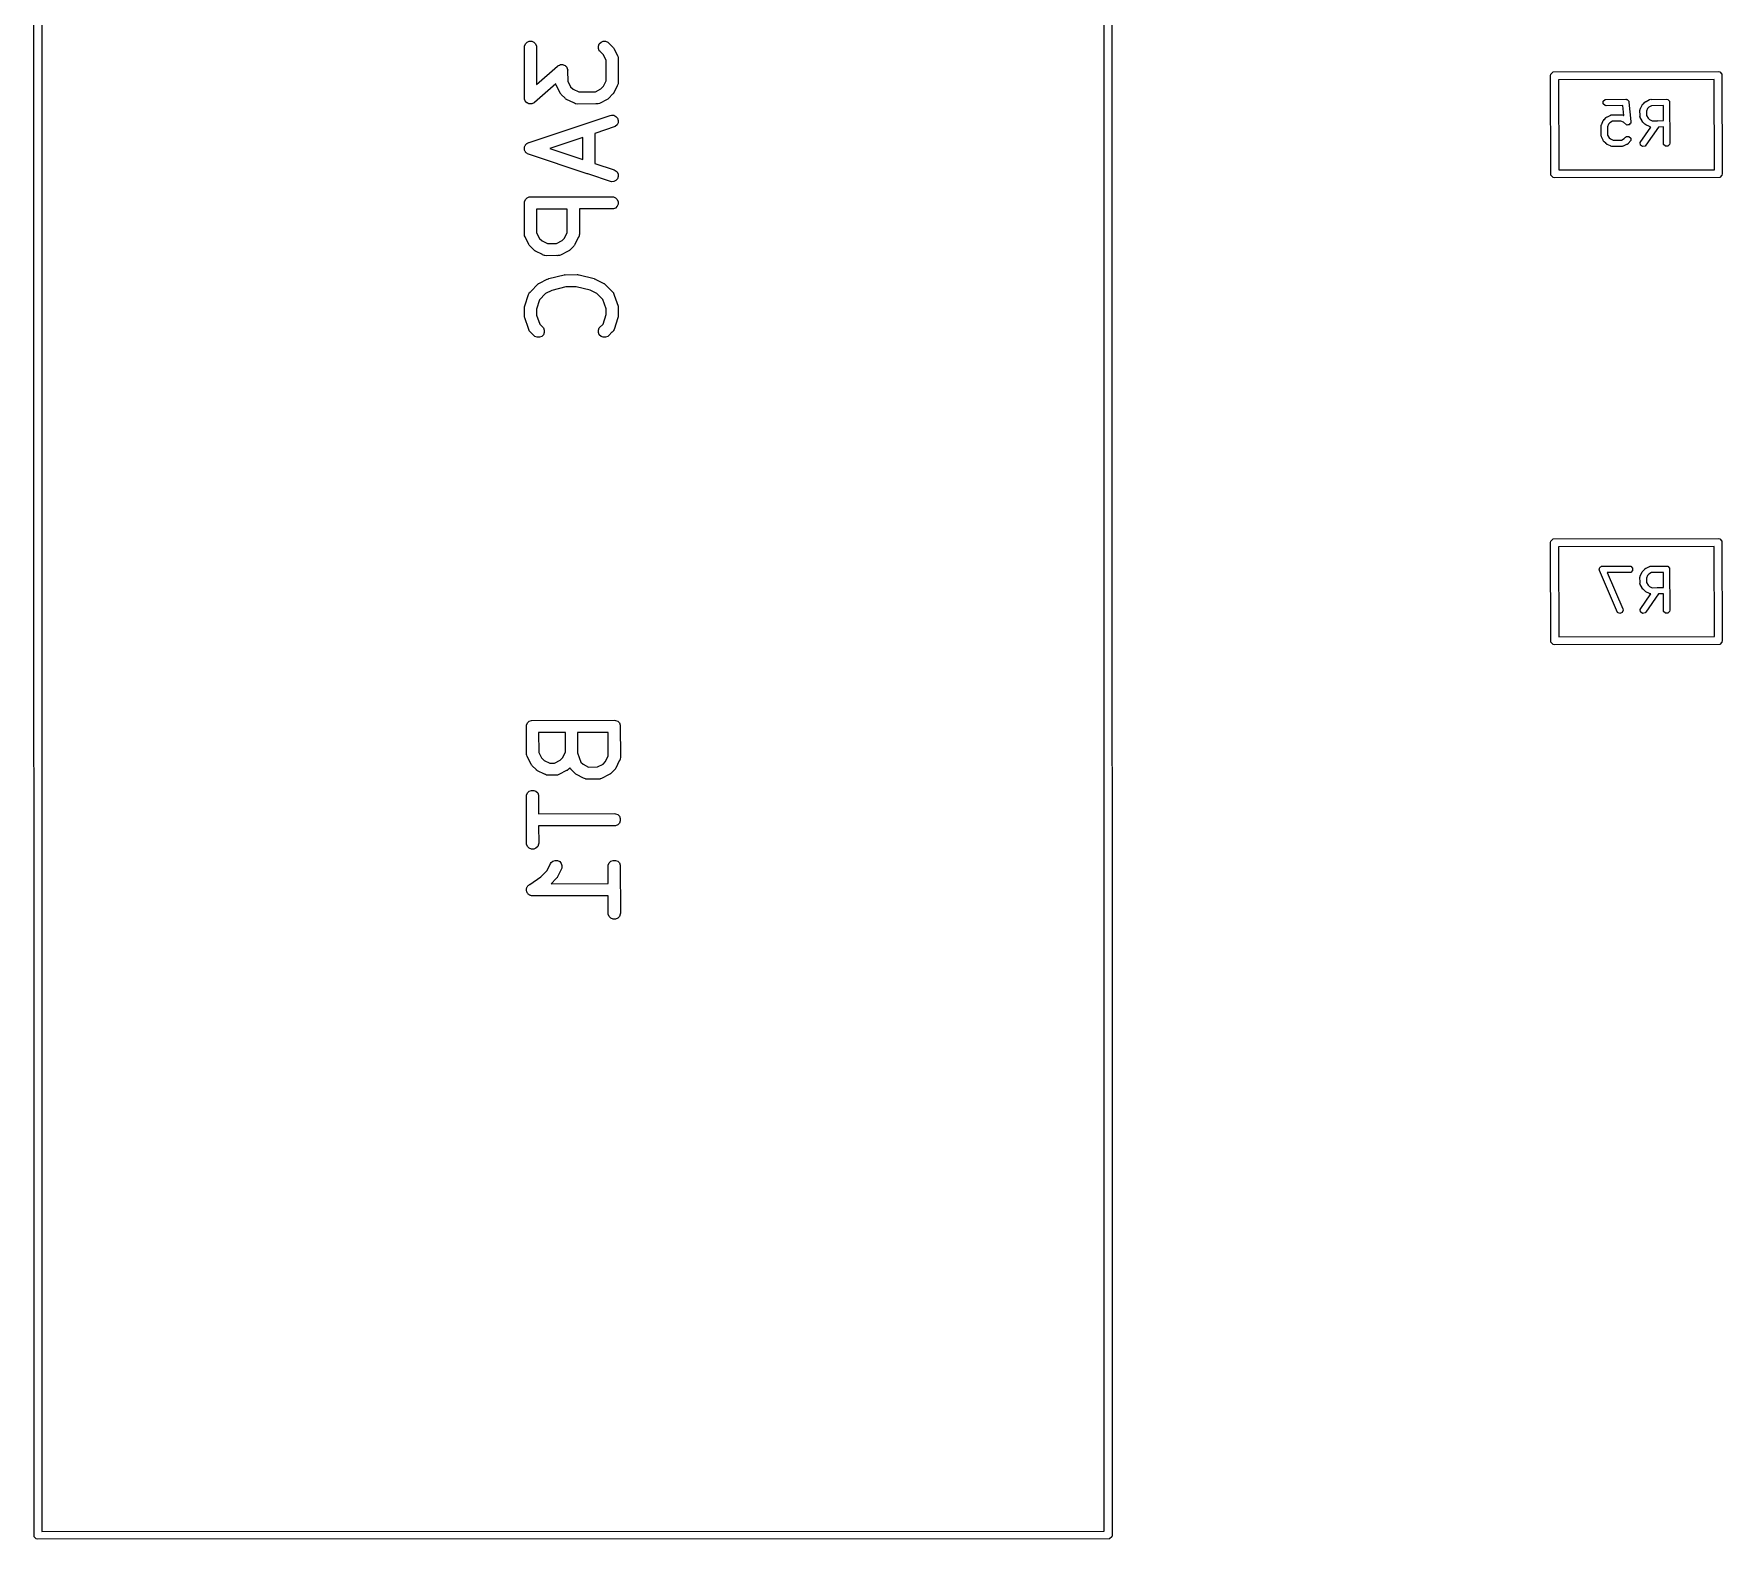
# Model space of a CAD drawing. Extents: x 0.37 to 2.33, y 0.09 to 1.51.
# Drawn here: x 1.465 to 2.279, y 0.093 to 0.819 of the extents above; entities that cross this region are included whole.
import ezdxf

# ---------------------------------------------------------------- set-up
doc = ezdxf.new("R2010")
doc.units = 0
doc.header["$MEASUREMENT"] = 0
doc.layers.add('BLACK', color=7, linetype='CONTINUOUS')

msp = doc.modelspace()

# ---------------------------------------------------------------- linework, layer by layer
at = {"layer": 'BLACK', "linetype": 'CONTINUOUS'}
for p, q in [((1.98469, 1.50548), (1.98484, 0.09528)), ((1.46531, 0.09452), (1.46516, 1.50472)), ((1.46894, 1.50276), (1.46909, 0.0971)), ((1.98106, 0.09724), (1.98091, 1.5029)), ((1.70164, 0.81289), (1.70208, 0.81395)), ((1.70208, 0.81395), (1.7029, 0.81477)), ((1.7029, 0.81477), (1.70396, 0.81521)), ((1.70396, 0.81521), (1.70511, 0.81521)), ((1.70511, 0.81521), (1.70618, 0.81477)), ((1.70618, 0.81477), (1.70699, 0.81395)), ((1.70699, 0.81395), (1.70743, 0.81289)), ((1.73726, 0.81289), (1.7377, 0.81395)), ((1.7377, 0.81395), (1.73852, 0.81477)), ((1.73852, 0.81477), (1.73958, 0.81521)), ((1.73958, 0.81521), (1.74073, 0.81521)), ((1.74073, 0.81521), (1.7418, 0.81477)), ((1.7418, 0.81477), (1.74412, 0.81252)), ((1.70158, 0.81231), (1.70164, 0.81289)), ((1.70164, 0.78801), (1.70158, 0.81231)), ((1.70743, 0.81289), (1.70747, 0.79438)), ((1.73726, 0.81174), (1.73726, 0.81289)), ((1.7377, 0.81067), (1.73726, 0.81174)), ((1.73807, 0.81022), (1.7377, 0.81067)), ((1.73956, 0.80878), (1.73807, 0.81022)), ((1.74096, 0.80607), (1.73956, 0.80878)), ((1.741, 0.79622), (1.74096, 0.80607)), ((1.74412, 0.81252), (1.74431, 0.8123)), ((1.74431, 0.8123), (1.74436, 0.81225)), ((1.74436, 0.81225), (1.74439, 0.81219)), ((1.74439, 0.81219), (1.74449, 0.81208)), ((1.74449, 0.81208), (1.74463, 0.81173)), ((1.74463, 0.81173), (1.74655, 0.80801)), ((1.74655, 0.80801), (1.74675, 0.80747)), ((1.74675, 0.80747), (1.74676, 0.80736)), ((1.74676, 0.80736), (1.7468, 0.80726)), ((1.7468, 0.80726), (1.7468, 0.80676)), ((1.7468, 0.80676), (1.74684, 0.80632)), ((1.74684, 0.80632), (1.74681, 0.80623)), ((1.74681, 0.80623), (1.74686, 0.79544)), ((1.70747, 0.79438), (1.71759, 0.80328)), ((1.71759, 0.80328), (1.71784, 0.80346)), ((1.71784, 0.80346), (1.71789, 0.80352)), ((1.71789, 0.80352), (1.71795, 0.80354)), ((1.71795, 0.80354), (1.71806, 0.80362)), ((1.71806, 0.80362), (1.71852, 0.80378)), ((1.71852, 0.80378), (1.71896, 0.80396)), ((1.71896, 0.80396), (1.71906, 0.80396)), ((1.71906, 0.80396), (1.71915, 0.80399)), ((1.71915, 0.80399), (1.71963, 0.80396)), ((1.71963, 0.80396), (1.72011, 0.80396)), ((1.72011, 0.80396), (1.7202, 0.80392)), ((1.7202, 0.80392), (1.7203, 0.80391)), ((1.7203, 0.80391), (1.72073, 0.8037)), ((1.72073, 0.8037), (1.72117, 0.80352)), ((1.72117, 0.80352), (1.72125, 0.80345)), ((1.72125, 0.80345), (1.72133, 0.8034)), ((1.72133, 0.8034), (1.72165, 0.80304)), ((1.72165, 0.80304), (1.72199, 0.8027)), ((1.72199, 0.8027), (1.72203, 0.80261)), ((1.72203, 0.80261), (1.72209, 0.80254)), ((1.72209, 0.80254), (1.72225, 0.80208)), ((1.72225, 0.80208), (1.72243, 0.80164)), ((1.72243, 0.80164), (1.72243, 0.80154)), ((1.72243, 0.80154), (1.72246, 0.80144)), ((1.72246, 0.80144), (1.72244, 0.80105)), ((1.72244, 0.80105), (1.72248, 0.79606)), ((2.19616, 0.79862), (2.19631, 0.79938)), ((2.19631, 0.75062), (2.19616, 0.79862)), ((2.19631, 0.79938), (2.19738, 0.80044)), ((2.19738, 0.80044), (2.27687, 0.80059)), ((2.27687, 0.80059), (2.27762, 0.80044)), ((2.27762, 0.80044), (2.27869, 0.79938)), ((2.27869, 0.79938), (2.27884, 0.75138)), ((1.71668, 0.79469), (1.70648, 0.78572)), ((1.71669, 0.79466), (1.71668, 0.79469)), ((1.71689, 0.79412), (1.71669, 0.79466)), ((1.71881, 0.7904), (1.71689, 0.79412)), ((1.71895, 0.79005), (1.71881, 0.7904)), ((1.71905, 0.78993), (1.71895, 0.79005)), ((1.71908, 0.78988), (1.71905, 0.78993)), ((1.71914, 0.78983), (1.71908, 0.78988)), ((1.71932, 0.7896), (1.71914, 0.78983)), ((1.72125, 0.78774), (1.71932, 0.7896)), ((1.72248, 0.79606), (1.72388, 0.79334)), ((1.72388, 0.79334), (1.72511, 0.79215)), ((1.72511, 0.79215), (1.72781, 0.79084)), ((1.72781, 0.79084), (1.73579, 0.79089)), ((1.73579, 0.79089), (1.7385, 0.79228)), ((1.7385, 0.79228), (1.73969, 0.79352)), ((1.73969, 0.79352), (1.741, 0.79622)), ((1.74411, 0.78966), (1.74224, 0.78773)), ((1.74436, 0.78988), (1.74411, 0.78966)), ((1.74444, 0.79), (1.74436, 0.78988)), ((1.74449, 0.79005), (1.74444, 0.79)), ((1.74452, 0.79012), (1.74449, 0.79005)), ((1.74467, 0.79037), (1.74452, 0.79012)), ((1.74631, 0.79375), (1.74467, 0.79037)), ((1.74636, 0.7938), (1.74631, 0.79375)), ((1.74651, 0.79415), (1.74636, 0.7938)), ((1.74675, 0.79466), (1.74651, 0.79415)), ((1.74676, 0.79476), (1.74675, 0.79466)), ((1.7468, 0.79486), (1.74676, 0.79476)), ((1.74686, 0.79544), (1.7468, 0.79486)), ((2.27491, 0.7968), (2.19996, 0.79666)), ((2.19996, 0.79666), (2.20009, 0.7532)), ((2.27504, 0.75334), (2.27491, 0.7968)), ((1.70161, 0.78756), (1.70164, 0.78801)), ((1.70164, 0.78746), (1.70161, 0.78756)), ((1.70164, 0.78736), (1.70164, 0.78746)), ((1.70182, 0.78692), (1.70164, 0.78736)), ((1.70198, 0.78647), (1.70182, 0.78692)), ((1.70204, 0.78639), (1.70198, 0.78647)), ((1.70208, 0.7863), (1.70204, 0.78639)), ((1.70242, 0.78596), (1.70208, 0.7863)), ((1.70274, 0.7856), (1.70242, 0.78596)), ((1.70283, 0.78555), (1.70274, 0.7856)), ((1.7029, 0.78548), (1.70283, 0.78555)), ((1.70334, 0.7853), (1.7029, 0.78548)), ((1.70377, 0.78509), (1.70334, 0.7853)), ((1.70387, 0.78508), (1.70377, 0.78509)), ((1.70396, 0.78504), (1.70387, 0.78508)), ((1.70444, 0.78504), (1.70396, 0.78504)), ((1.70492, 0.78501), (1.70444, 0.78504)), ((1.70501, 0.78504), (1.70492, 0.78501)), ((1.70511, 0.78504), (1.70501, 0.78504)), ((1.70556, 0.78523), (1.70511, 0.78504)), ((1.70601, 0.78538), (1.70556, 0.78523)), ((1.70612, 0.78546), (1.70601, 0.78538)), ((1.70618, 0.78548), (1.70612, 0.78546)), ((1.70623, 0.78554), (1.70618, 0.78548)), ((1.70648, 0.78572), (1.70623, 0.78554)), ((1.72147, 0.78748), (1.72125, 0.78774)), ((1.7216, 0.7874), (1.72147, 0.78748)), ((1.72164, 0.78736), (1.7216, 0.7874)), ((1.72172, 0.78733), (1.72164, 0.78736)), ((1.72196, 0.78717), (1.72172, 0.78733)), ((1.72534, 0.78553), (1.72196, 0.78717)), ((1.72539, 0.78548), (1.72534, 0.78553)), ((1.72574, 0.78534), (1.72539, 0.78548)), ((1.72625, 0.78509), (1.72574, 0.78534)), ((1.72636, 0.78508), (1.72625, 0.78509)), ((1.72646, 0.78504), (1.72636, 0.78508)), ((1.72703, 0.78499), (1.72646, 0.78504)), ((1.73595, 0.78504), (1.72703, 0.78499)), ((1.73604, 0.78501), (1.73595, 0.78504)), ((1.73647, 0.78504), (1.73604, 0.78501)), ((1.73698, 0.78504), (1.73647, 0.78504)), ((1.73708, 0.78508), (1.73698, 0.78504)), ((1.73719, 0.78509), (1.73708, 0.78508)), ((1.73773, 0.7853), (1.73719, 0.78509)), ((1.74145, 0.78722), (1.73773, 0.7853)), ((1.7418, 0.78736), (1.74145, 0.78722)), ((1.74191, 0.78745), (1.7418, 0.78736)), ((1.74197, 0.78748), (1.74191, 0.78745)), ((1.74202, 0.78754), (1.74197, 0.78748)), ((1.74224, 0.78773), (1.74202, 0.78754)), ((2.22152, 0.78634), (2.22237, 0.7872)), ((2.22152, 0.78514), (2.22152, 0.78634)), ((2.22237, 0.78429), (2.22152, 0.78514)), ((2.22237, 0.7872), (2.23234, 0.78732)), ((2.22297, 0.78417), (2.22237, 0.78429)), ((2.23093, 0.78426), (2.22297, 0.78417)), ((2.23147, 0.77942), (2.23093, 0.78426)), ((2.23234, 0.78732), (2.23272, 0.78724)), ((2.23272, 0.78724), (2.2328, 0.78725)), ((2.2328, 0.78725), (2.23284, 0.78722)), ((2.23284, 0.78722), (2.23295, 0.7872)), ((2.23295, 0.7872), (2.23332, 0.78682)), ((2.23332, 0.78682), (2.23373, 0.78649)), ((2.23373, 0.78649), (2.23374, 0.7864)), ((2.23374, 0.7864), (2.2338, 0.78634)), ((2.2338, 0.78634), (2.2338, 0.78589)), ((2.2338, 0.78589), (2.23485, 0.77653)), ((2.23921, 0.7821), (2.23924, 0.78218)), ((2.23922, 0.78207), (2.23921, 0.7821)), ((2.23921, 0.78199), (2.23922, 0.78207)), ((2.2393, 0.77934), (2.23921, 0.78199)), ((2.23924, 0.78218), (2.23933, 0.7826)), ((2.23933, 0.7826), (2.23951, 0.78278)), ((2.23951, 0.78278), (2.24026, 0.78447)), ((2.24026, 0.78447), (2.24026, 0.78447)), ((2.24026, 0.78447), (2.24027, 0.78447)), ((2.24027, 0.78447), (2.24031, 0.78457)), ((2.24031, 0.78457), (2.24069, 0.78506)), ((2.24069, 0.78506), (2.24082, 0.7851)), ((2.24082, 0.7851), (2.24146, 0.78583)), ((2.24146, 0.78583), (2.24147, 0.78584)), ((2.24147, 0.78584), (2.24154, 0.78592)), ((2.24147, 0.78584), (2.24147, 0.78584)), ((2.24154, 0.78592), (2.24205, 0.78626)), ((2.24205, 0.78626), (2.24223, 0.78626)), ((2.24223, 0.78626), (2.24383, 0.78715)), ((2.24285, 0.78278), (2.24227, 0.78148)), ((2.24227, 0.78148), (2.24235, 0.77941)), ((2.24344, 0.78344), (2.24285, 0.78278)), ((2.24475, 0.78417), (2.24344, 0.78344)), ((2.24383, 0.78715), (2.2439, 0.78717)), ((2.2439, 0.78717), (2.24393, 0.7872)), ((2.24393, 0.7872), (2.244, 0.7872)), ((2.244, 0.7872), (2.24442, 0.78731)), ((2.24442, 0.78731), (2.24473, 0.78721)), ((2.24473, 0.78721), (2.25203, 0.78732)), ((2.25046, 0.78426), (2.24475, 0.78417)), ((2.25051, 0.77698), (2.25046, 0.78426)), ((2.25203, 0.78732), (2.25263, 0.7872)), ((2.25263, 0.7872), (2.25348, 0.78634)), ((2.25348, 0.78634), (2.2536, 0.76606)), ((1.70396, 0.76643), (1.74297, 0.77949)), ((1.74537, 0.77413), (1.73556, 0.77084)), ((1.74297, 0.77949), (1.74354, 0.77962)), ((1.74354, 0.77962), (1.74469, 0.77954)), ((1.74469, 0.77954), (1.74572, 0.77902)), ((1.74624, 0.77488), (1.74537, 0.77413)), ((1.74572, 0.77902), (1.74647, 0.77815)), ((1.74675, 0.77591), (1.74624, 0.77488)), ((1.74647, 0.77815), (1.74684, 0.77706)), ((1.74684, 0.77706), (1.74675, 0.77591)), ((2.22046, 0.77461), (2.2205, 0.77468)), ((2.22047, 0.77457), (2.22046, 0.77461)), ((2.22046, 0.77449), (2.22047, 0.77457)), ((2.22056, 0.76999), (2.22046, 0.77449)), ((2.2205, 0.77468), (2.22058, 0.7751)), ((2.22058, 0.7751), (2.22076, 0.77528)), ((2.22076, 0.77528), (2.22152, 0.77697)), ((2.22152, 0.77697), (2.22156, 0.77707)), ((2.22152, 0.77697), (2.22152, 0.77697)), ((2.22152, 0.77697), (2.22152, 0.77697)), ((2.22156, 0.77707), (2.22194, 0.77756)), ((2.22194, 0.77756), (2.22207, 0.7776)), ((2.22207, 0.7776), (2.22272, 0.77833)), ((2.22272, 0.77833), (2.22272, 0.77834)), ((2.22272, 0.77834), (2.22273, 0.77834)), ((2.22273, 0.77834), (2.22279, 0.77842)), ((2.22279, 0.77842), (2.22331, 0.77876)), ((2.22331, 0.77876), (2.22348, 0.77876)), ((2.22348, 0.77876), (2.22508, 0.77965)), ((2.22411, 0.77528), (2.22351, 0.77395)), ((2.22351, 0.77395), (2.2236, 0.77003)), ((2.22469, 0.77594), (2.22411, 0.77528)), ((2.22601, 0.77667), (2.22469, 0.77594)), ((2.22508, 0.77965), (2.22515, 0.77967)), ((2.22515, 0.77967), (2.22518, 0.7797)), ((2.22518, 0.7797), (2.22525, 0.7797)), ((2.22525, 0.7797), (2.22567, 0.77981)), ((2.22567, 0.77981), (2.22597, 0.77972)), ((2.22597, 0.77972), (2.23047, 0.77982)), ((2.22993, 0.77676), (2.22601, 0.77667)), ((2.23126, 0.77617), (2.22993, 0.77676)), ((2.23047, 0.77982), (2.23055, 0.7798)), ((2.23055, 0.7798), (2.23058, 0.77981)), ((2.23058, 0.77981), (2.23066, 0.77978)), ((2.23066, 0.77978), (2.23107, 0.7797)), ((2.23107, 0.7797), (2.23126, 0.77951)), ((2.23126, 0.77951), (2.23147, 0.77942)), ((2.23268, 0.77491), (2.23126, 0.77617)), ((2.23276, 0.77491), (2.23268, 0.77491)), ((2.23283, 0.77486), (2.23276, 0.77491)), ((2.23335, 0.77491), (2.23283, 0.77486)), ((2.23388, 0.77491), (2.23335, 0.77491)), ((2.23394, 0.77497), (2.23388, 0.77491)), ((2.23403, 0.77498), (2.23394, 0.77497)), ((2.23436, 0.77539), (2.23403, 0.77498)), ((2.23474, 0.77577), (2.23436, 0.77539)), ((2.23479, 0.77591), (2.23474, 0.77585)), ((2.23474, 0.77585), (2.23474, 0.77577)), ((2.23485, 0.77653), (2.23479, 0.77591)), ((2.23921, 0.77907), (2.2393, 0.77934)), ((2.23932, 0.77866), (2.23921, 0.77907)), ((2.23924, 0.7664), (2.24437, 0.77388)), ((2.23933, 0.77858), (2.23932, 0.77866)), ((2.23935, 0.77855), (2.23933, 0.77858)), ((2.23937, 0.77848), (2.23935, 0.77855)), ((2.24026, 0.77688), (2.23937, 0.77848)), ((2.24026, 0.7767), (2.24026, 0.77688)), ((2.2406, 0.77619), (2.24026, 0.7767)), ((2.24068, 0.77612), (2.2406, 0.77619)), ((2.24069, 0.77612), (2.24068, 0.77612)), ((2.24069, 0.77611), (2.24069, 0.77612)), ((2.24142, 0.77547), (2.24069, 0.77611)), ((2.24147, 0.77534), (2.24142, 0.77547)), ((2.24195, 0.77496), (2.24147, 0.77534)), ((2.24205, 0.77492), (2.24195, 0.77496)), ((2.24205, 0.77491), (2.24205, 0.77492)), ((2.24206, 0.77491), (2.24205, 0.77491)), ((2.24374, 0.77416), (2.24206, 0.77491)), ((2.24807, 0.77391), (2.24207, 0.76515)), ((2.24235, 0.77941), (2.24308, 0.77809)), ((2.24308, 0.77809), (2.24374, 0.7775)), ((2.24374, 0.7775), (2.24509, 0.7769)), ((2.24393, 0.77398), (2.24374, 0.77416)), ((2.24434, 0.77389), (2.24393, 0.77398)), ((2.24437, 0.77388), (2.24434, 0.77389)), ((2.24509, 0.7769), (2.24752, 0.77694)), ((2.24752, 0.77694), (2.24768, 0.77697)), ((2.24768, 0.77697), (2.24772, 0.77694)), ((2.24772, 0.77694), (2.25051, 0.77698)), ((2.25052, 0.77394), (2.24807, 0.77391)), ((2.25057, 0.76545), (2.25052, 0.77394)), ((1.70185, 0.76468), (1.70197, 0.76503)), ((1.70197, 0.76503), (1.70211, 0.76519)), ((1.70211, 0.76519), (1.7022, 0.76538)), ((1.7022, 0.76538), (1.70248, 0.76562)), ((1.70248, 0.76562), (1.70273, 0.7659)), ((1.70273, 0.7659), (1.70291, 0.76599)), ((1.70291, 0.76599), (1.70307, 0.76613)), ((1.70307, 0.76613), (1.70343, 0.76625)), ((1.70343, 0.76625), (1.70376, 0.76642)), ((1.70376, 0.76642), (1.70396, 0.76643)), ((1.72972, 0.76888), (1.71379, 0.76355)), ((1.72975, 0.75825), (1.72972, 0.76888)), ((1.73556, 0.77084), (1.7356, 0.75631)), ((2.22046, 0.76969), (2.22056, 0.76999)), ((2.22058, 0.76928), (2.22046, 0.76969)), ((2.22058, 0.7692), (2.22058, 0.76928)), ((2.2206, 0.76918), (2.22058, 0.7692)), ((2.22062, 0.7691), (2.2206, 0.76918)), ((2.22152, 0.7675), (2.22062, 0.7691)), ((2.22152, 0.76733), (2.22152, 0.7675)), ((2.22186, 0.76682), (2.22152, 0.76733)), ((2.22193, 0.76675), (2.22186, 0.76682)), ((2.22194, 0.76674), (2.22193, 0.76675)), ((2.22195, 0.76674), (2.22194, 0.76674)), ((2.22267, 0.7661), (2.22195, 0.76674)), ((2.22272, 0.76596), (2.22267, 0.7661)), ((2.2232, 0.76559), (2.22272, 0.76596)), ((2.2233, 0.76554), (2.2232, 0.76559)), ((2.22331, 0.76554), (2.2233, 0.76554)), ((2.22499, 0.76479), (2.22331, 0.76554)), ((2.22331, 0.76554), (2.22331, 0.76554)), ((2.2236, 0.77003), (2.22434, 0.76871)), ((2.22434, 0.76871), (2.225, 0.76813)), ((2.225, 0.76813), (2.22632, 0.76754)), ((2.22632, 0.76754), (2.23025, 0.76763)), ((2.23025, 0.76763), (2.23156, 0.76836)), ((2.23277, 0.76554), (2.23117, 0.76465)), ((2.23156, 0.76836), (2.23217, 0.76905)), ((2.23217, 0.76905), (2.23268, 0.76939)), ((2.23268, 0.76939), (2.23388, 0.76939)), ((2.23295, 0.76554), (2.23277, 0.76554)), ((2.23346, 0.76588), (2.23295, 0.76554)), ((2.23353, 0.76596), (2.23346, 0.76588)), ((2.23354, 0.76597), (2.23353, 0.76596)), ((2.23353, 0.76596), (2.23353, 0.76596)), ((2.23474, 0.76733), (2.23354, 0.76597)), ((2.23388, 0.76939), (2.23474, 0.76853)), ((2.23474, 0.76853), (2.23474, 0.76733)), ((2.23945, 0.76521), (2.23924, 0.7664)), ((2.24044, 0.76452), (2.23945, 0.76521)), ((2.24207, 0.76515), (2.24163, 0.76473)), ((2.25143, 0.7646), (2.25057, 0.76545)), ((2.25348, 0.76545), (2.25263, 0.7646)), ((2.2536, 0.76606), (2.25348, 0.76545)), ((1.70161, 0.76394), (1.70167, 0.76414)), ((1.70163, 0.76357), (1.70161, 0.76394)), ((1.70161, 0.7632), (1.70163, 0.76357)), ((1.70167, 0.763), (1.70161, 0.7632)), ((1.70167, 0.76414), (1.70169, 0.76435)), ((1.70169, 0.76279), (1.70167, 0.763)), ((1.70169, 0.76435), (1.70185, 0.76468)), ((1.70185, 0.76246), (1.70169, 0.76279)), ((1.70197, 0.7621), (1.70185, 0.76246)), ((1.70211, 0.76195), (1.70197, 0.7621)), ((1.7022, 0.76176), (1.70211, 0.76195)), ((1.70248, 0.76151), (1.7022, 0.76176)), ((1.70273, 0.76123), (1.70248, 0.76151)), ((1.70291, 0.76114), (1.70273, 0.76123)), ((1.70307, 0.761), (1.70291, 0.76114)), ((1.7036, 0.76077), (1.70307, 0.761)), ((1.73186, 0.75139), (1.7036, 0.76077)), ((1.71379, 0.76355), (1.72975, 0.75825)), ((2.22518, 0.7646), (2.22499, 0.76479)), ((2.2256, 0.76452), (2.22518, 0.7646)), ((2.22567, 0.76449), (2.2256, 0.76452)), ((2.22571, 0.7645), (2.22567, 0.76449)), ((2.22578, 0.76448), (2.22571, 0.7645)), ((2.23029, 0.76458), (2.22578, 0.76448)), ((2.23058, 0.76449), (2.23029, 0.76458)), ((2.231, 0.7646), (2.23058, 0.76449)), ((2.23107, 0.7646), (2.231, 0.7646)), ((2.2311, 0.76463), (2.23107, 0.7646)), ((2.23117, 0.76465), (2.2311, 0.76463)), ((2.24163, 0.76473), (2.24044, 0.76452)), ((2.25263, 0.7646), (2.25143, 0.7646)), ((1.73208, 0.7513), (1.73186, 0.75139)), ((1.73214, 0.7513), (1.73208, 0.7513)), ((1.74354, 0.74751), (1.73214, 0.7513)), ((1.7356, 0.75631), (1.74484, 0.75325)), ((1.74484, 0.75325), (1.74537, 0.75301)), ((1.74537, 0.75301), (1.74624, 0.75225)), ((1.74647, 0.74898), (1.74572, 0.74811)), ((1.74624, 0.75225), (1.74675, 0.75122)), ((1.74684, 0.75007), (1.74647, 0.74898)), ((1.74675, 0.75122), (1.74684, 0.75007)), ((2.19738, 0.74956), (2.19631, 0.75062)), ((2.19813, 0.74941), (2.19738, 0.74956)), ((2.27762, 0.74956), (2.19813, 0.74941)), ((2.20009, 0.7532), (2.27504, 0.75334)), ((2.27869, 0.75062), (2.27762, 0.74956)), ((2.27884, 0.75138), (2.27869, 0.75062)), ((1.74469, 0.7476), (1.74354, 0.74751)), ((1.74572, 0.74811), (1.74469, 0.7476)), ((1.70158, 0.73732), (1.70164, 0.7379)), ((1.70164, 0.72278), (1.70158, 0.73732)), ((1.70164, 0.7379), (1.70208, 0.73896)), ((1.70208, 0.73896), (1.7029, 0.73978)), ((1.7029, 0.73978), (1.70396, 0.74022)), ((1.70396, 0.74022), (1.74391, 0.74027)), ((1.72222, 0.73439), (1.70745, 0.73437)), ((1.70745, 0.73437), (1.70749, 0.72293)), ((1.72226, 0.72311), (1.72222, 0.73439)), ((1.74448, 0.73442), (1.72807, 0.7344)), ((1.72807, 0.7344), (1.72811, 0.72232)), ((1.74391, 0.74027), (1.74448, 0.74022)), ((1.74448, 0.74022), (1.74555, 0.73978)), ((1.74555, 0.73487), (1.74448, 0.73442)), ((1.74555, 0.73978), (1.74636, 0.73896)), ((1.74636, 0.73568), (1.74555, 0.73487)), ((1.74636, 0.73896), (1.7468, 0.7379)), ((1.7468, 0.73674), (1.74636, 0.73568)), ((1.7468, 0.7379), (1.7468, 0.73674)), ((1.70161, 0.72269), (1.70164, 0.72278)), ((1.70164, 0.72225), (1.70161, 0.72269)), ((1.70164, 0.72175), (1.70164, 0.72225)), ((1.70168, 0.72165), (1.70164, 0.72175)), ((1.70169, 0.72154), (1.70168, 0.72165)), ((1.7019, 0.721), (1.70169, 0.72154)), ((1.70381, 0.71728), (1.7019, 0.721)), ((1.70396, 0.71693), (1.70381, 0.71728)), ((1.70405, 0.71682), (1.70396, 0.71693)), ((1.70408, 0.71676), (1.70405, 0.71682)), ((1.70414, 0.71671), (1.70408, 0.71676)), ((1.70432, 0.71649), (1.70414, 0.71671)), ((1.70625, 0.71462), (1.70432, 0.71649)), ((1.70749, 0.72293), (1.70888, 0.72023)), ((1.70888, 0.72023), (1.71011, 0.71904)), ((1.71011, 0.71904), (1.7128, 0.71773)), ((1.7128, 0.71773), (1.71704, 0.71777)), ((1.71704, 0.71777), (1.71975, 0.71917)), ((1.71975, 0.71917), (1.72094, 0.7204)), ((1.72094, 0.7204), (1.72226, 0.72311)), ((1.72536, 0.71654), (1.7235, 0.71461)), ((1.72562, 0.71676), (1.72536, 0.71654)), ((1.72569, 0.71689), (1.72562, 0.71676)), ((1.72574, 0.71693), (1.72569, 0.71689)), ((1.72577, 0.717), (1.72574, 0.71693)), ((1.72592, 0.71725), (1.72577, 0.717)), ((1.72757, 0.72063), (1.72592, 0.71725)), ((1.72761, 0.72068), (1.72757, 0.72063)), ((1.72776, 0.72103), (1.72761, 0.72068)), ((1.72801, 0.72154), (1.72776, 0.72103)), ((1.72805, 0.72175), (1.72801, 0.72165)), ((1.72801, 0.72165), (1.72801, 0.72154)), ((1.72811, 0.72232), (1.72805, 0.72175)), ((1.70648, 0.71437), (1.70625, 0.71462)), ((1.7066, 0.71429), (1.70648, 0.71437)), ((1.70665, 0.71424), (1.7066, 0.71429)), ((1.70672, 0.71421), (1.70665, 0.71424)), ((1.70697, 0.71406), (1.70672, 0.71421)), ((1.71035, 0.71242), (1.70697, 0.71406)), ((1.71039, 0.71237), (1.71035, 0.71242)), ((1.71074, 0.71222), (1.71039, 0.71237)), ((1.71126, 0.71198), (1.71074, 0.71222)), ((1.71136, 0.71197), (1.71126, 0.71198)), ((1.71146, 0.71193), (1.71136, 0.71197)), ((1.71204, 0.71187), (1.71146, 0.71193)), ((1.71722, 0.71192), (1.71204, 0.71187)), ((1.71729, 0.71189), (1.71722, 0.71192)), ((1.71769, 0.71192), (1.71729, 0.71189)), ((1.71824, 0.71193), (1.71769, 0.71192)), ((1.71833, 0.71197), (1.71824, 0.71193)), ((1.71844, 0.71198), (1.71833, 0.71197)), ((1.71898, 0.71218), (1.71844, 0.71198)), ((1.7227, 0.7141), (1.71898, 0.71218)), ((1.72305, 0.71424), (1.7227, 0.7141)), ((1.72316, 0.71434), (1.72305, 0.71424)), ((1.72322, 0.71437), (1.72316, 0.71434)), ((1.72327, 0.71442), (1.72322, 0.71437)), ((1.7235, 0.71461), (1.72327, 0.71442)), ((1.70887, 0.69867), (1.71259, 0.70059)), ((1.71259, 0.70059), (1.71263, 0.70061)), ((1.71263, 0.70061), (1.71265, 0.70062)), ((1.71265, 0.70062), (1.7127, 0.70063)), ((1.7127, 0.70063), (1.71313, 0.7008)), ((1.71313, 0.7008), (1.71342, 0.70082)), ((1.71342, 0.70082), (1.72069, 0.70269)), ((1.72069, 0.70269), (1.72079, 0.7027)), ((1.72079, 0.7027), (1.72083, 0.70272)), ((1.72083, 0.70272), (1.72091, 0.70272)), ((1.72091, 0.70272), (1.72127, 0.70277)), ((1.72127, 0.70277), (1.72158, 0.70273)), ((1.72158, 0.70273), (1.72703, 0.70278)), ((1.72703, 0.70278), (1.72713, 0.70277)), ((1.72713, 0.70277), (1.72718, 0.70277)), ((1.72718, 0.70277), (1.72725, 0.70276)), ((1.72725, 0.70276), (1.72761, 0.70272)), ((1.72761, 0.70272), (1.72791, 0.7026)), ((1.72791, 0.7026), (1.73525, 0.70082)), ((1.73525, 0.70082), (1.73529, 0.7008)), ((1.73529, 0.7008), (1.73531, 0.7008)), ((1.73531, 0.7008), (1.73536, 0.70078)), ((1.73536, 0.70078), (1.73579, 0.70062)), ((1.73579, 0.70062), (1.73601, 0.70046)), ((1.73601, 0.70046), (1.7396, 0.69872)), ((1.70179, 0.68765), (1.70361, 0.69326)), ((1.70361, 0.69326), (1.70385, 0.69379)), ((1.70385, 0.69379), (1.70392, 0.69387)), ((1.70392, 0.69387), (1.70396, 0.69397)), ((1.70396, 0.69397), (1.70434, 0.69436)), ((1.70434, 0.69436), (1.7046, 0.69466)), ((1.7046, 0.69466), (1.70467, 0.69469)), ((1.70467, 0.69469), (1.70807, 0.69816)), ((1.70807, 0.69816), (1.7083, 0.69835)), ((1.7083, 0.69835), (1.70835, 0.69841)), ((1.70835, 0.69841), (1.70841, 0.69844)), ((1.70841, 0.69844), (1.70852, 0.69853)), ((1.70852, 0.69853), (1.70887, 0.69867)), ((1.71179, 0.69359), (1.70892, 0.69067)), ((1.71475, 0.69512), (1.71179, 0.69359)), ((1.72158, 0.69687), (1.71475, 0.69512)), ((1.72649, 0.69692), (1.72158, 0.69687)), ((1.7333, 0.69526), (1.72649, 0.69692)), ((1.73645, 0.69374), (1.7333, 0.69526)), ((1.73943, 0.69082), (1.73645, 0.69374)), ((1.7396, 0.69872), (1.73985, 0.69856)), ((1.73985, 0.69856), (1.73992, 0.69853)), ((1.73992, 0.69853), (1.73997, 0.69849)), ((1.73997, 0.69849), (1.74009, 0.69841)), ((1.74009, 0.69841), (1.74035, 0.69811)), ((1.74035, 0.69811), (1.74412, 0.69441)), ((1.74412, 0.69441), (1.74449, 0.69397)), ((1.74449, 0.69397), (1.74453, 0.69387)), ((1.74453, 0.69387), (1.7446, 0.69379)), ((1.7446, 0.69379), (1.74477, 0.69328)), ((1.74477, 0.69328), (1.74493, 0.6929)), ((1.74493, 0.6929), (1.74493, 0.69282)), ((1.74493, 0.69282), (1.74671, 0.68764)), ((1.70158, 0.6867), (1.70161, 0.68699)), ((1.70163, 0.68295), (1.70158, 0.6867)), ((1.70161, 0.68707), (1.70163, 0.68713)), ((1.70161, 0.68699), (1.70161, 0.68707)), ((1.70163, 0.68713), (1.70164, 0.68728)), ((1.70164, 0.68728), (1.70179, 0.68765)), ((1.70892, 0.69067), (1.70745, 0.68611)), ((1.70745, 0.68611), (1.70748, 0.6833)), ((1.74096, 0.68636), (1.73943, 0.69082)), ((1.73951, 0.67897), (1.74099, 0.68355)), ((1.74099, 0.68355), (1.74096, 0.68636)), ((1.74671, 0.68764), (1.74677, 0.68735)), ((1.74677, 0.68735), (1.7468, 0.68728)), ((1.7468, 0.68728), (1.7468, 0.68722)), ((1.7468, 0.68722), (1.74684, 0.68707)), ((1.74684, 0.68707), (1.74681, 0.68671)), ((1.74681, 0.68671), (1.74686, 0.68295)), ((1.70161, 0.68258), (1.70163, 0.68295)), ((1.70164, 0.68244), (1.70161, 0.68258)), ((1.70164, 0.68238), (1.70164, 0.68244)), ((1.70167, 0.6823), (1.70164, 0.68238)), ((1.70173, 0.68202), (1.70167, 0.6823)), ((1.70351, 0.67683), (1.70173, 0.68202)), ((1.70351, 0.67675), (1.70351, 0.67683)), ((1.70367, 0.67638), (1.70351, 0.67675)), ((1.70385, 0.67587), (1.70367, 0.67638)), ((1.70392, 0.67579), (1.70385, 0.67587)), ((1.70396, 0.67569), (1.70392, 0.67579)), ((1.70432, 0.67524), (1.70396, 0.67569)), ((1.70748, 0.6833), (1.70901, 0.67886)), ((1.70901, 0.67886), (1.71037, 0.67754)), ((1.71037, 0.67754), (1.71074, 0.67709)), ((1.71074, 0.67709), (1.71118, 0.67603)), ((1.71118, 0.67603), (1.71118, 0.67488)), ((1.73726, 0.67603), (1.7377, 0.67709)), ((1.73726, 0.67488), (1.73726, 0.67603)), ((1.7377, 0.67709), (1.73951, 0.67897)), ((1.74449, 0.67569), (1.74405, 0.67524)), ((1.74453, 0.67579), (1.74449, 0.67569)), ((1.7446, 0.67587), (1.74453, 0.67579)), ((1.74483, 0.67639), (1.7446, 0.67587)), ((1.74665, 0.68201), (1.74483, 0.67639)), ((1.7468, 0.68238), (1.74665, 0.68201)), ((1.74682, 0.68252), (1.7468, 0.68238)), ((1.74684, 0.68258), (1.74682, 0.68252)), ((1.74686, 0.68295), (1.74683, 0.68266)), ((1.74683, 0.68266), (1.74684, 0.68258)), ((1.70665, 0.673), (1.70432, 0.67524)), ((1.70771, 0.67256), (1.70665, 0.673)), ((1.70886, 0.67256), (1.70771, 0.67256)), ((1.70993, 0.673), (1.70886, 0.67256)), ((1.71074, 0.67381), (1.70993, 0.673)), ((1.71118, 0.67488), (1.71074, 0.67381)), ((1.7377, 0.67381), (1.73726, 0.67488)), ((1.73852, 0.673), (1.7377, 0.67381)), ((1.73958, 0.67256), (1.73852, 0.673)), ((1.74073, 0.67256), (1.73958, 0.67256)), ((1.7418, 0.673), (1.74073, 0.67256)), ((1.74224, 0.67337), (1.7418, 0.673)), ((1.7438, 0.67497), (1.74224, 0.67337)), ((1.74384, 0.675), (1.7438, 0.67497)), ((1.74405, 0.67524), (1.74384, 0.675)), ((2.19616, 0.57362), (2.19631, 0.57438)), ((2.19631, 0.52562), (2.19616, 0.57362)), ((2.19631, 0.57438), (2.19738, 0.57544)), ((2.19738, 0.57544), (2.27687, 0.57559)), ((2.27491, 0.5718), (2.19996, 0.57166)), ((2.19996, 0.57166), (2.20009, 0.5282)), ((2.27504, 0.52834), (2.27491, 0.5718)), ((2.27687, 0.57559), (2.27762, 0.57544)), ((2.27762, 0.57544), (2.27869, 0.57438)), ((2.27869, 0.57438), (2.27884, 0.52638)), ((2.21964, 0.56134), (2.21986, 0.56156)), ((2.21986, 0.56156), (2.21997, 0.56184)), ((2.21997, 0.56184), (2.22027, 0.56197)), ((2.22027, 0.56197), (2.22049, 0.5622)), ((2.22049, 0.5622), (2.2208, 0.5622)), ((2.2208, 0.5622), (2.22108, 0.56232)), ((2.22108, 0.56232), (2.22136, 0.5622)), ((2.22136, 0.5622), (2.23422, 0.56232)), ((2.23422, 0.56232), (2.23482, 0.5622)), ((2.23482, 0.5622), (2.23567, 0.56134)), ((2.24223, 0.56126), (2.24383, 0.56215)), ((2.24383, 0.56215), (2.2439, 0.56217)), ((2.2439, 0.56217), (2.24393, 0.5622)), ((2.24393, 0.5622), (2.244, 0.5622)), ((2.244, 0.5622), (2.24442, 0.56231)), ((2.24442, 0.56231), (2.24473, 0.56221)), ((2.24473, 0.56221), (2.25203, 0.56232)), ((2.25203, 0.56232), (2.25263, 0.5622)), ((2.25263, 0.5622), (2.25348, 0.56134)), ((2.21952, 0.56072), (2.21964, 0.56102)), ((2.21964, 0.56016), (2.21952, 0.56072)), ((2.21964, 0.56102), (2.21964, 0.56134)), ((2.21964, 0.56014), (2.21964, 0.56016)), ((2.21965, 0.56013), (2.21964, 0.56014)), ((2.21965, 0.56012), (2.21965, 0.56013)), ((2.22843, 0.53993), (2.21965, 0.56012)), ((2.23482, 0.55929), (2.22336, 0.55919)), ((2.22336, 0.55919), (2.23098, 0.54168)), ((2.23567, 0.56014), (2.23482, 0.55929)), ((2.23567, 0.56134), (2.23567, 0.56014)), ((2.23921, 0.5571), (2.23924, 0.55718)), ((2.23922, 0.55707), (2.23921, 0.5571)), ((2.23921, 0.55699), (2.23922, 0.55707)), ((2.2393, 0.55434), (2.23921, 0.55699)), ((2.23921, 0.55407), (2.2393, 0.55434)), ((2.23932, 0.55366), (2.23921, 0.55407)), ((2.23924, 0.55718), (2.23933, 0.5576)), ((2.23933, 0.55358), (2.23932, 0.55366)), ((2.23933, 0.5576), (2.23951, 0.55778)), ((2.23935, 0.55355), (2.23933, 0.55358)), ((2.23937, 0.55348), (2.23935, 0.55355)), ((2.24026, 0.55188), (2.23937, 0.55348)), ((2.23951, 0.55778), (2.24026, 0.55947)), ((2.24026, 0.55947), (2.24026, 0.55947)), ((2.24026, 0.55947), (2.24027, 0.55947)), ((2.24027, 0.55947), (2.24031, 0.55957)), ((2.24031, 0.55957), (2.24069, 0.56006)), ((2.24069, 0.56006), (2.24082, 0.5601)), ((2.24082, 0.5601), (2.24146, 0.56083)), ((2.24146, 0.56083), (2.24147, 0.56084)), ((2.24147, 0.56084), (2.24154, 0.56092)), ((2.24147, 0.56084), (2.24147, 0.56084)), ((2.24154, 0.56092), (2.24205, 0.56126)), ((2.24205, 0.56126), (2.24223, 0.56126)), ((2.24285, 0.55778), (2.24227, 0.55648)), ((2.24227, 0.55648), (2.24235, 0.55441)), ((2.24235, 0.55441), (2.24308, 0.55309)), ((2.24344, 0.55844), (2.24285, 0.55778)), ((2.24475, 0.55917), (2.24344, 0.55844)), ((2.25046, 0.55926), (2.24475, 0.55917)), ((2.25051, 0.55198), (2.25046, 0.55926)), ((2.25348, 0.56134), (2.2536, 0.54106)), ((2.23924, 0.5414), (2.24437, 0.54888)), ((2.24026, 0.5517), (2.24026, 0.55188)), ((2.2406, 0.55119), (2.24026, 0.5517)), ((2.24068, 0.55112), (2.2406, 0.55119)), ((2.24069, 0.55112), (2.24068, 0.55112)), ((2.24069, 0.55111), (2.24069, 0.55112)), ((2.24142, 0.55047), (2.24069, 0.55111)), ((2.24147, 0.55034), (2.24142, 0.55047)), ((2.24195, 0.54996), (2.24147, 0.55034)), ((2.24205, 0.54992), (2.24195, 0.54996)), ((2.24205, 0.54991), (2.24205, 0.54992)), ((2.24206, 0.54991), (2.24205, 0.54991)), ((2.24374, 0.54916), (2.24206, 0.54991)), ((2.24807, 0.54891), (2.24207, 0.54015)), ((2.24308, 0.55309), (2.24374, 0.5525)), ((2.24374, 0.5525), (2.24509, 0.5519)), ((2.24393, 0.54898), (2.24374, 0.54916)), ((2.24434, 0.54889), (2.24393, 0.54898)), ((2.24437, 0.54888), (2.24434, 0.54889)), ((2.24509, 0.5519), (2.24752, 0.55194)), ((2.24752, 0.55194), (2.24768, 0.55197)), ((2.24768, 0.55197), (2.24772, 0.55194)), ((2.24772, 0.55194), (2.25051, 0.55198)), ((2.25052, 0.54894), (2.24807, 0.54891)), ((2.25057, 0.54045), (2.25052, 0.54894)), ((2.22955, 0.53948), (2.22843, 0.53993)), ((2.23066, 0.53996), (2.22955, 0.53948)), ((2.23111, 0.54108), (2.23066, 0.53996)), ((2.23098, 0.54168), (2.23111, 0.54108)), ((2.23945, 0.54021), (2.23924, 0.5414)), ((2.24044, 0.53952), (2.23945, 0.54021)), ((2.24163, 0.53973), (2.24044, 0.53952)), ((2.24207, 0.54015), (2.24163, 0.53973)), ((2.25143, 0.5396), (2.25057, 0.54045)), ((2.25263, 0.5396), (2.25143, 0.5396)), ((2.25348, 0.54045), (2.25263, 0.5396)), ((2.2536, 0.54106), (2.25348, 0.54045)), ((2.19738, 0.52456), (2.19631, 0.52562)), ((2.19813, 0.52441), (2.19738, 0.52456)), ((2.27762, 0.52456), (2.19813, 0.52441)), ((2.20009, 0.5282), (2.27504, 0.52834)), ((2.27869, 0.52562), (2.27762, 0.52456)), ((2.27884, 0.52638), (2.27869, 0.52562)), ((1.70258, 0.48506), (1.70264, 0.48563)), ((1.70264, 0.47239), (1.70258, 0.48506)), ((1.70264, 0.48563), (1.70308, 0.4867)), ((1.70308, 0.4867), (1.7039, 0.48751)), ((1.7039, 0.48751), (1.70496, 0.48795)), ((1.70496, 0.48795), (1.74491, 0.48801)), ((1.72134, 0.48213), (1.70845, 0.48211)), ((1.70845, 0.48211), (1.70849, 0.47254)), ((1.72138, 0.47272), (1.72134, 0.48213)), ((1.74196, 0.48216), (1.72719, 0.48213)), ((1.72719, 0.48213), (1.72724, 0.47227)), ((1.74201, 0.47084), (1.74196, 0.48216)), ((1.74491, 0.48801), (1.74548, 0.48795)), ((1.74548, 0.48795), (1.74655, 0.48751)), ((1.74655, 0.48751), (1.74736, 0.4867)), ((1.74736, 0.4867), (1.7478, 0.48563)), ((1.7478, 0.48563), (1.74786, 0.47006)), ((1.70261, 0.4723), (1.70264, 0.47239)), ((1.70264, 0.47186), (1.70261, 0.4723)), ((1.70849, 0.47254), (1.70988, 0.46984)), ((1.72007, 0.47001), (1.72138, 0.47272)), ((1.72724, 0.47227), (1.72875, 0.46784)), ((1.70264, 0.47136), (1.70264, 0.47186)), ((1.70268, 0.47126), (1.70264, 0.47136)), ((1.70269, 0.47115), (1.70268, 0.47126)), ((1.7029, 0.47061), (1.70269, 0.47115)), ((1.70481, 0.46689), (1.7029, 0.47061)), ((1.70496, 0.46654), (1.70481, 0.46689)), ((1.70505, 0.46643), (1.70496, 0.46654)), ((1.70508, 0.46637), (1.70505, 0.46643)), ((1.70514, 0.46632), (1.70508, 0.46637)), ((1.70532, 0.4661), (1.70514, 0.46632)), ((1.70725, 0.46423), (1.70532, 0.4661)), ((1.70748, 0.46398), (1.70725, 0.46423)), ((1.7076, 0.4639), (1.70748, 0.46398)), ((1.70765, 0.46385), (1.7076, 0.4639)), ((1.70772, 0.46382), (1.70765, 0.46385)), ((1.70797, 0.46367), (1.70772, 0.46382)), ((1.70988, 0.46984), (1.71111, 0.46865)), ((1.71111, 0.46865), (1.71379, 0.46735)), ((1.71379, 0.46735), (1.71616, 0.46738)), ((1.71616, 0.46738), (1.71888, 0.46878)), ((1.71888, 0.46878), (1.72007, 0.47001)), ((1.72217, 0.46385), (1.72183, 0.46371)), ((1.72229, 0.46395), (1.72217, 0.46385)), ((1.72234, 0.46398), (1.72229, 0.46395)), ((1.7224, 0.46404), (1.72234, 0.46398)), ((1.72262, 0.46422), (1.7224, 0.46404)), ((1.7235, 0.46513), (1.72262, 0.46422)), ((1.72359, 0.46485), (1.7235, 0.46513)), ((1.72366, 0.46477), (1.72359, 0.46485)), ((1.7237, 0.46467), (1.72366, 0.46477)), ((1.72407, 0.46422), (1.7237, 0.46467)), ((1.726, 0.46236), (1.72407, 0.46422)), ((1.72875, 0.46784), (1.72986, 0.46677)), ((1.72986, 0.46677), (1.73255, 0.46547)), ((1.73255, 0.46547), (1.73679, 0.46551)), ((1.73679, 0.46551), (1.7395, 0.4669)), ((1.7395, 0.4669), (1.74069, 0.46814)), ((1.74069, 0.46814), (1.74201, 0.47084)), ((1.74511, 0.46428), (1.74324, 0.46235)), ((1.74536, 0.4645), (1.74511, 0.46428)), ((1.74544, 0.46462), (1.74536, 0.4645)), ((1.74549, 0.46467), (1.74544, 0.46462)), ((1.74552, 0.46474), (1.74549, 0.46467)), ((1.74567, 0.46499), (1.74552, 0.46474)), ((1.74731, 0.46837), (1.74567, 0.46499)), ((1.74736, 0.46842), (1.74731, 0.46837)), ((1.74751, 0.46877), (1.74736, 0.46842)), ((1.74775, 0.46928), (1.74751, 0.46877)), ((1.74776, 0.46938), (1.74775, 0.46928)), ((1.7478, 0.46948), (1.74776, 0.46938)), ((1.74786, 0.47006), (1.7478, 0.46948)), ((1.71135, 0.46203), (1.70797, 0.46367)), ((1.71139, 0.46198), (1.71135, 0.46203)), ((1.71174, 0.46183), (1.71139, 0.46198)), ((1.71226, 0.46159), (1.71174, 0.46183)), ((1.71236, 0.46158), (1.71226, 0.46159)), ((1.71246, 0.46154), (1.71236, 0.46158)), ((1.71304, 0.46148), (1.71246, 0.46154)), ((1.71635, 0.46153), (1.71304, 0.46148)), ((1.71642, 0.4615), (1.71635, 0.46153)), ((1.71678, 0.46153), (1.71642, 0.4615)), ((1.71736, 0.46154), (1.71678, 0.46153)), ((1.71746, 0.46158), (1.71736, 0.46154)), ((1.71756, 0.46159), (1.71746, 0.46158)), ((1.71811, 0.46179), (1.71756, 0.46159)), ((1.72183, 0.46371), (1.71811, 0.46179)), ((1.72622, 0.4621), (1.726, 0.46236)), ((1.72635, 0.46202), (1.72622, 0.4621)), ((1.72639, 0.46198), (1.72635, 0.46202)), ((1.72646, 0.46195), (1.72639, 0.46198)), ((1.72671, 0.46179), (1.72646, 0.46195)), ((1.73009, 0.46015), (1.72671, 0.46179)), ((1.73014, 0.4601), (1.73009, 0.46015)), ((1.73049, 0.45996), (1.73014, 0.4601)), ((1.731, 0.45971), (1.73049, 0.45996)), ((1.73111, 0.4597), (1.731, 0.45971)), ((1.73121, 0.45966), (1.73111, 0.4597)), ((1.73178, 0.45961), (1.73121, 0.45966)), ((1.73697, 0.45965), (1.73178, 0.45961)), ((1.73704, 0.45963), (1.73697, 0.45965)), ((1.73744, 0.45966), (1.73704, 0.45963)), ((1.73798, 0.45966), (1.73744, 0.45966)), ((1.73808, 0.4597), (1.73798, 0.45966)), ((1.73819, 0.45971), (1.73808, 0.4597)), ((1.73873, 0.45992), (1.73819, 0.45971)), ((1.74245, 0.46184), (1.73873, 0.45992)), ((1.7428, 0.46198), (1.74245, 0.46184)), ((1.74291, 0.46207), (1.7428, 0.46198)), ((1.74297, 0.4621), (1.74291, 0.46207)), ((1.74302, 0.46216), (1.74297, 0.4621)), ((1.74324, 0.46235), (1.74302, 0.46216)), ((1.70258, 0.45131), (1.70264, 0.45189)), ((1.70264, 0.42824), (1.70258, 0.45131)), ((1.70264, 0.45189), (1.70308, 0.45295)), ((1.70308, 0.45295), (1.7039, 0.45377)), ((1.7039, 0.45377), (1.70496, 0.45421)), ((1.70496, 0.45421), (1.70611, 0.45421)), ((1.70611, 0.45421), (1.70718, 0.45377)), ((1.70718, 0.45377), (1.70799, 0.45295)), ((1.70799, 0.45295), (1.70843, 0.45189)), ((1.70843, 0.45189), (1.70845, 0.44296)), ((1.70845, 0.44296), (1.74491, 0.44302)), ((1.74491, 0.44302), (1.74548, 0.44296)), ((1.74548, 0.44296), (1.74655, 0.44252)), ((1.74655, 0.44252), (1.74736, 0.4417)), ((1.74736, 0.4417), (1.7478, 0.44064)), ((1.7478, 0.43949), (1.74736, 0.43842)), ((1.7478, 0.44064), (1.7478, 0.43949)), ((1.74548, 0.43717), (1.70847, 0.43711)), ((1.70847, 0.43711), (1.70849, 0.42881)), ((1.74655, 0.43761), (1.74548, 0.43717)), ((1.74736, 0.43842), (1.74655, 0.43761)), ((1.70308, 0.42717), (1.70264, 0.42824)), ((1.7039, 0.42636), (1.70308, 0.42717)), ((1.70496, 0.42592), (1.7039, 0.42636)), ((1.70611, 0.42592), (1.70496, 0.42592)), ((1.70718, 0.42636), (1.70611, 0.42592)), ((1.70799, 0.42717), (1.70718, 0.42636)), ((1.70843, 0.42824), (1.70799, 0.42717)), ((1.70849, 0.42881), (1.70843, 0.42824)), ((1.70947, 0.41249), (1.71257, 0.41565)), ((1.71257, 0.41565), (1.71414, 0.41889)), ((1.71414, 0.41889), (1.71445, 0.41938)), ((1.71445, 0.41938), (1.71532, 0.42013)), ((1.71532, 0.42013), (1.71642, 0.42049)), ((1.71642, 0.42049), (1.71756, 0.42041)), ((1.71963, 0.41679), (1.71755, 0.4125)), ((1.71756, 0.42041), (1.7186, 0.4199)), ((1.7186, 0.4199), (1.71935, 0.41903)), ((1.71935, 0.41903), (1.71971, 0.41793)), ((1.71971, 0.41793), (1.71963, 0.41679)), ((1.74195, 0.41757), (1.74201, 0.41814)), ((1.74197, 0.40927), (1.74195, 0.41757)), ((1.74201, 0.41814), (1.74245, 0.41921)), ((1.74245, 0.41921), (1.74327, 0.42002)), ((1.74327, 0.42002), (1.74433, 0.42046)), ((1.74433, 0.42046), (1.74548, 0.42046)), ((1.74548, 0.42046), (1.74655, 0.42002)), ((1.74655, 0.42002), (1.74736, 0.41921)), ((1.74736, 0.41921), (1.7478, 0.41814)), ((1.7478, 0.41814), (1.74786, 0.39507)), ((1.70264, 0.40689), (1.70275, 0.40716)), ((1.70264, 0.4066), (1.70264, 0.40689)), ((1.70275, 0.40716), (1.70281, 0.40745)), ((1.70281, 0.40745), (1.70297, 0.40769)), ((1.70297, 0.40769), (1.70308, 0.40796)), ((1.70308, 0.40796), (1.70329, 0.40816)), ((1.70329, 0.40816), (1.70345, 0.40841)), ((1.70345, 0.40841), (1.7037, 0.40858)), ((1.7037, 0.40858), (1.7039, 0.40877)), ((1.7039, 0.40877), (1.70414, 0.40887)), ((1.70414, 0.40887), (1.70947, 0.41249)), ((1.71695, 0.41175), (1.71447, 0.40923)), ((1.71447, 0.40923), (1.74197, 0.40927)), ((1.71724, 0.41201), (1.71695, 0.41175)), ((1.71732, 0.41213), (1.71724, 0.41201)), ((1.71737, 0.41218), (1.71732, 0.41213)), ((1.7174, 0.41225), (1.71737, 0.41218)), ((1.71755, 0.4125), (1.7174, 0.41225)), ((1.70258, 0.40632), (1.70264, 0.4066)), ((1.70264, 0.40603), (1.70258, 0.40632)), ((1.70264, 0.40574), (1.70264, 0.40603)), ((1.70275, 0.40547), (1.70264, 0.40574)), ((1.70281, 0.40519), (1.70275, 0.40547)), ((1.70297, 0.40495), (1.70281, 0.40519)), ((1.70308, 0.40468), (1.70297, 0.40495)), ((1.70329, 0.40447), (1.70308, 0.40468)), ((1.70345, 0.40423), (1.70329, 0.40447)), ((1.70369, 0.40407), (1.70345, 0.40423)), ((1.7039, 0.40386), (1.70369, 0.40407)), ((1.70416, 0.40375), (1.7039, 0.40386)), ((1.7044, 0.40359), (1.70416, 0.40375)), ((1.70469, 0.40353), (1.7044, 0.40359)), ((1.70496, 0.40342), (1.70469, 0.40353)), ((1.70553, 0.40336), (1.70496, 0.40342)), ((1.70554, 0.40336), (1.70553, 0.40336)), ((1.70553, 0.40336), (1.70553, 0.40336)), ((1.70553, 0.40336), (1.70553, 0.40336)), ((1.74199, 0.40342), (1.70554, 0.40336)), ((1.74201, 0.39449), (1.74199, 0.40342)), ((1.74245, 0.39343), (1.74201, 0.39449)), ((1.74327, 0.39261), (1.74245, 0.39343)), ((1.74433, 0.39217), (1.74327, 0.39261)), ((1.74548, 0.39217), (1.74433, 0.39217)), ((1.74655, 0.39261), (1.74548, 0.39217)), ((1.74736, 0.39343), (1.74655, 0.39261)), ((1.7478, 0.39449), (1.74736, 0.39343)), ((1.74786, 0.39507), (1.7478, 0.39449)), ((1.46637, 0.09346), (1.46531, 0.09452)), ((1.46713, 0.09331), (1.46637, 0.09346)), ((1.98363, 0.09346), (1.46713, 0.09331)), ((1.46909, 0.0971), (1.98106, 0.09724)), ((1.98469, 0.09452), (1.98363, 0.09346)), ((1.98484, 0.09528), (1.98469, 0.09452))]:
    msp.add_line(p, q, dxfattribs=at)

doc.saveas('drawing.dxf')
